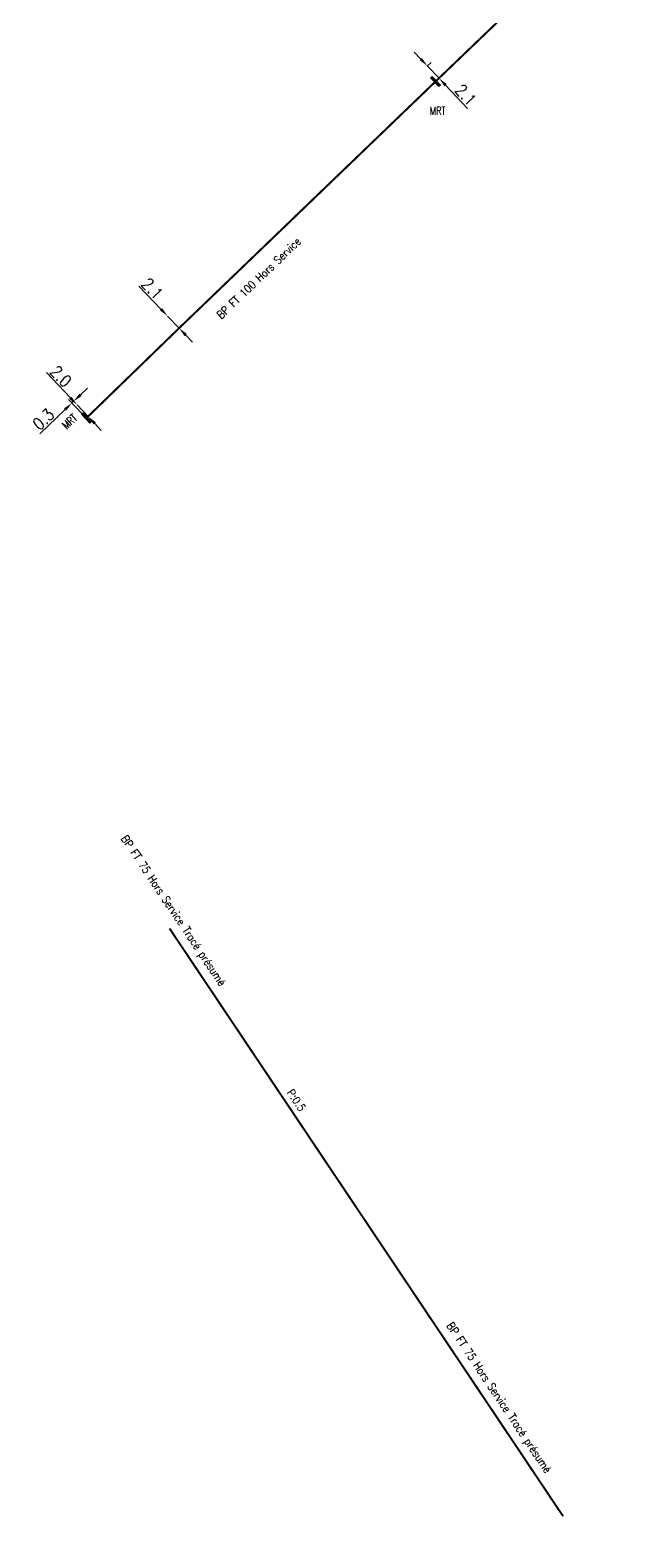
# Model space of a CAD drawing. Header units: millimetres. Extents: x 185000 to 186000, y 128000 to 129005.
# Drawn here: x 185639.5 to 185715.4, y 128445.9 to 128631.7 of the extents above; entities that cross this region are included whole.
import ezdxf
from ezdxf.enums import TextEntityAlignment as Align

# ---------------------------------------------------------------- set-up
doc = ezdxf.new("R2010")
doc.units = ezdxf.units.MM
doc.header["$PDMODE"] = 34
doc.linetypes.add('L_25_FT', pattern=[2000, 1000, 1000])
doc.layers.get('0').update_dxf_attribs({"linetype": 'CONTINUOUS'})
doc.layers.get('DEFPOINTS').update_dxf_attribs({"linetype": 'CONTINUOUS'})
doc.layers.add('L_908', color=5, linetype='CONTINUOUS')
doc.styles.add('G_ROMANS', font='ROMANS.SHX', dxfattribs={"width": 0.75})
doc.styles.get("Standard").update_dxf_attribs({"font": 'romans.shx', "width": 0.85})
doc.linetypes.add('BP_HS', pattern='A,2,-1,["G",Standard,S=0.85,R=0,X=-0.27,Y=-0.4],-1', length=4)
doc.dimstyles.get("Standard").update_dxf_attribs({"dimtxt": 1.5, "dimasz": 1.2, "dimexe": 0.625, "dimexo": 0.625, "dimgap": 0.25, "dimtad": 1, "dimdec": 1, "dimzin": 0, "dimdsep": 46, "dimtxsty": 'Standard', "dimcen": -0.5, "dimadec": 0, "dimazin": 0, "dimtfac": 1, "dimtdec": 1, "dimtmove": 0, "dimatfit": 3, "dimfxl": 0, "dimtolj": 1, "dimtzin": 0, "dimarcsym": 0})

# ---------------------------------------------------------------- blocks, each defined once
blk = doc.blocks.new('L_340_17')
at = {"linetype": 'Continuous'}
blk.add_hatch(color=0, dxfattribs=at).paths.add_polyline_path([(0.125, 0.75), (-0.125, 0.75), (-0.125, -0.75), (0.125, -0.75)])
at = {"color": 0, "linetype": 'Continuous'}
blk.add_lwpolyline([(-0.125, 0.75), (0.125, 0.75), (0.125, -0.75), (-0.125, -0.75)], close=True, dxfattribs=at)
at = {"color": 0, "linetype": 'Continuous', "style": 'G_ROMANS', "width": 0.75}
for tag, height, flags, p in [('MRT', 1.5, 8, (0, 3)), ('DEF_LEG', 1.2, 3, (0, -5)), ('DEF_COUP', 1.2, 3, (0, -7.5)), ('DEF_TYPE', 1.2, 3, (0, -10))]:
    blk.add_attdef(tag, text='', height=height, dxfattribs=dict(at, flags=flags)).set_placement(p, align=Align.MIDDLE)
blk = doc.blocks.new('*D39')
at = {"layer": 'DEFPOINTS', "color": 0, "linetype": 'Continuous', "transparency": 16777216}
for p in [(185644.95, 128585.3), (185645.37, 128584.86), (185646.53, 128583.21)]:
    blk.add_point(p, dxfattribs=at)
at = {"layer": 'L_908', "color": 0, "linetype": 'Continuous', "lineweight": -2, "transparency": 16777216}
for p, q in [((185645.82, 128586.13), (185646.69, 128586.95)), ((185646.1, 128583.66), (185644.3, 128585.54)), ((185644.94, 128585.31), (185644.52, 128585.75)), ((185644.95, 128585.3), (185644.73, 128585.09)), ((185643.87, 128584.26), (185640.7, 128581.25))]:
    blk.add_line(p, q, dxfattribs=at)
at = {"layer": 'L_908', "color": 0, "linetype": 'Continuous', "transparency": 16777216}
for points in [[(185643.73, 128584.41), (185644, 128584.12), (185644.73, 128585.09)], [(185645.68, 128586.27), (185645.96, 128585.98), (185644.95, 128585.3)]]:
    blk.add_solid(points, dxfattribs=at)
at = {"layer": 'L_908', "color": 0, "linetype": 'Continuous', "transparency": 16777216, "insert": (185641.16, 128583.07), "char_height": 1.5, "attachment_point": 5, "rotation": 43.5934}
blk.add_mtext('\\A1;0.3', dxfattribs=at)
blk = doc.blocks.new('*D38')
at = {"layer": 'DEFPOINTS', "color": 0, "linetype": 'Continuous', "transparency": 16777216}
for p in [(185645.37, 128584.86), (185645.37, 128584.86), (185646.75, 128583.41)]:
    blk.add_point(p, dxfattribs=at)
at = {"layer": 'L_908', "color": 0, "linetype": 'Continuous', "lineweight": -2, "transparency": 16777216}
for p, q in [((185644.54, 128585.73), (185641.53, 128588.89)), ((185646.75, 128583.41), (185645.37, 128584.86)), ((185647.58, 128582.54), (185648.4, 128581.67))]:
    blk.add_line(p, q, dxfattribs=at)
at = {"layer": 'L_908', "color": 0, "linetype": 'Continuous', "transparency": 16777216}
for points in [[(185644.69, 128585.87), (185644.4, 128585.59), (185645.37, 128584.86)], [(185647.72, 128582.68), (185647.43, 128582.4), (185646.75, 128583.41)]]:
    blk.add_solid(points, dxfattribs=at)
at = {"layer": 'L_908', "color": 0, "linetype": 'Continuous', "transparency": 16777216, "insert": (185643.35, 128588.43), "char_height": 1.5, "attachment_point": 5, "rotation": 313.5934}
blk.add_mtext('\\A1;2.0', dxfattribs=at)
blk = doc.blocks.new('*D37')
at = {"layer": 'DEFPOINTS', "color": 0, "linetype": 'Continuous', "transparency": 16777216}
for p in [(185688.74, 128626.78), (185689.18, 128627.19), (185690.19, 128625.25)]:
    blk.add_point(p, dxfattribs=at)
at = {"layer": 'L_908', "color": 0, "linetype": 'Continuous', "lineweight": -2, "transparency": 16777216}
for p, q in [((185688.36, 128628.06), (185687.53, 128628.93)), ((185689.2, 128627.21), (185689.64, 128627.62)), ((185689.18, 128627.19), (185690.63, 128625.67)), ((185690.64, 128625.68), (185691.08, 128626.1)), ((185691.45, 128624.8), (185694.21, 128621.89))]:
    blk.add_line(p, q, dxfattribs=at)
at = {"layer": 'L_908', "color": 0, "linetype": 'Continuous', "transparency": 16777216}
for points in [[(185688.5, 128628.2), (185688.21, 128627.92), (185689.18, 128627.19)], [(185691.6, 128624.93), (185691.31, 128624.66), (185690.63, 128625.67)]]:
    blk.add_solid(points, dxfattribs=at)
at = {"layer": 'L_908', "color": 0, "linetype": 'Continuous', "transparency": 16777216, "insert": (185693.97, 128623.59), "char_height": 1.5, "attachment_point": 5, "rotation": 313.5066}
blk.add_mtext('\\A1;2.1', dxfattribs=at)
blk = doc.blocks.new('*D36')
at = {"layer": 'DEFPOINTS', "color": 0, "linetype": 'Continuous', "transparency": 16777216}
for p in [(185656.69, 128595.94), (185656.69, 128595.94), (185658.13, 128594.44)]:
    blk.add_point(p, dxfattribs=at)
at = {"layer": 'L_908', "color": 0, "linetype": 'Continuous', "lineweight": -2, "transparency": 16777216}
for p, q in [((185655.86, 128596.8), (185653.09, 128599.7)), ((185658.13, 128594.44), (185656.69, 128595.94)), ((185658.96, 128593.58), (185659.79, 128592.71))]:
    blk.add_line(p, q, dxfattribs=at)
at = {"layer": 'L_908', "color": 0, "linetype": 'Continuous', "transparency": 16777216}
for points in [[(185656.01, 128596.94), (185655.72, 128596.67), (185656.69, 128595.94)], [(185659.1, 128593.72), (185658.81, 128593.44), (185658.13, 128594.44)]]:
    blk.add_solid(points, dxfattribs=at)
at = {"layer": 'L_908', "color": 0, "linetype": 'Continuous', "transparency": 16777216, "insert": (185654.78, 128599.38), "char_height": 1.5, "attachment_point": 5, "rotation": 313.7997}
blk.add_mtext('\\A1;2.1', dxfattribs=at)

msp = doc.modelspace()

# ---------------------------------------------------------------- linework, layer by layer
at = {"layer": 'L_908', "linetype": 'BP_HS'}
msp.add_lwpolyline([(185690.19, 128625.25, 0.25, 0.25, 0), (185715.3, 128649.33, 0.25, 0.25, 0)], format="xyseb", dxfattribs=at)
at = {"layer": 'L_908', "linetype": 'BP_HS', "const_width": 0.25, "flags": 128}
for points in [[(185646.53, 128583.21), (185646.75, 128583.41), (185658.13, 128594.44), (185690.19, 128625.25)], [(185706.15, 128446), (185656.94, 128519.43), (185656.94, 128519.43), (185656.94, 128519.43)]]:
    msp.add_lwpolyline(points, dxfattribs=at)

# ---------------------------------------------------------------- block references
at = {"layer": 'L_908'}
ref = msp.add_blockref('L_340_17', (185690.19, 128625.25), dxfattribs=dict(at, rotation=223.854627911538))
ref.add_attrib('MRT', 'MRT', dxfattribs={"layer": '0', "color": 0, "linetype": 'Continuous', "height": 1, "style": 'G_ROMANS', "width": 0.75, "flags": 8}).set_placement((185690.47, 128621.61), align=Align.MIDDLE)
ref = msp.add_blockref('L_340_17', (185646.53, 128583.21), dxfattribs=dict(at, rotation=42.70771586523455))
ref.add_attrib('MRT', 'MRT', dxfattribs={"layer": '0', "color": 0, "linetype": 'Continuous', "height": 1, "rotation": 42.7077, "style": 'G_ROMANS', "width": 0.75, "flags": 8}).set_placement((185644.45, 128582.78), align=Align.MIDDLE)

# ---------------------------------------------------------------- texts
at = {"layer": 'L_908', "linetype": 'L_25_FT', "width": 0.85}
for s, rotation, p in [('BP FT 100 Hors Service', 43.8546, (185668.08, 128600.72)), ('BP FT 75 Hors Service Tracé présumé', 303.8339, (185657.32, 128521.6)), ('P:0.5', 303.8339, (185672.8, 128497.98)), ('BP FT 75 Hors Service Tracé présumé', 303.8339, (185698.03, 128460.76))]:
    msp.add_text(s, height=1, rotation=rotation, dxfattribs=at).set_placement(p, align=Align.MIDDLE)

# ---------------------------------------------------------------- dimensions: what is measured, and where the dimension line sits
at = {"layer": 'L_908', "linetype": 'Continuous'}
for base, p1, p2, angle, picture, middle in [((185689.18, 128627.19), (185690.19, 128625.25), (185688.74, 128626.78), 313.5066, '*D37', (185693.25, 128622.91)), ((185656.69, 128595.94), (185658.13, 128594.44), (185656.69, 128595.94), 313.7997, '*D36', (185654.06, 128598.68)), ((185645.37, 128584.86), (185646.75, 128583.41), (185645.37, 128584.86), 313.5934, '*D38', (185642.62, 128587.75)), ((185644.95, 128585.3), (185646.53, 128583.21), (185645.37, 128584.86), 223.5934, '*D39', (185641.85, 128582.34))]:
    dim = msp.add_linear_dim(base=base, p1=p1, p2=p2, angle=angle, dimstyle='Standard', dxfattribs=at)
    dim.commit()
    dim.dimension.update_dxf_attribs({"geometry": picture, "text_midpoint": middle, "dimtype": 160})

doc.saveas('drawing.dxf')
